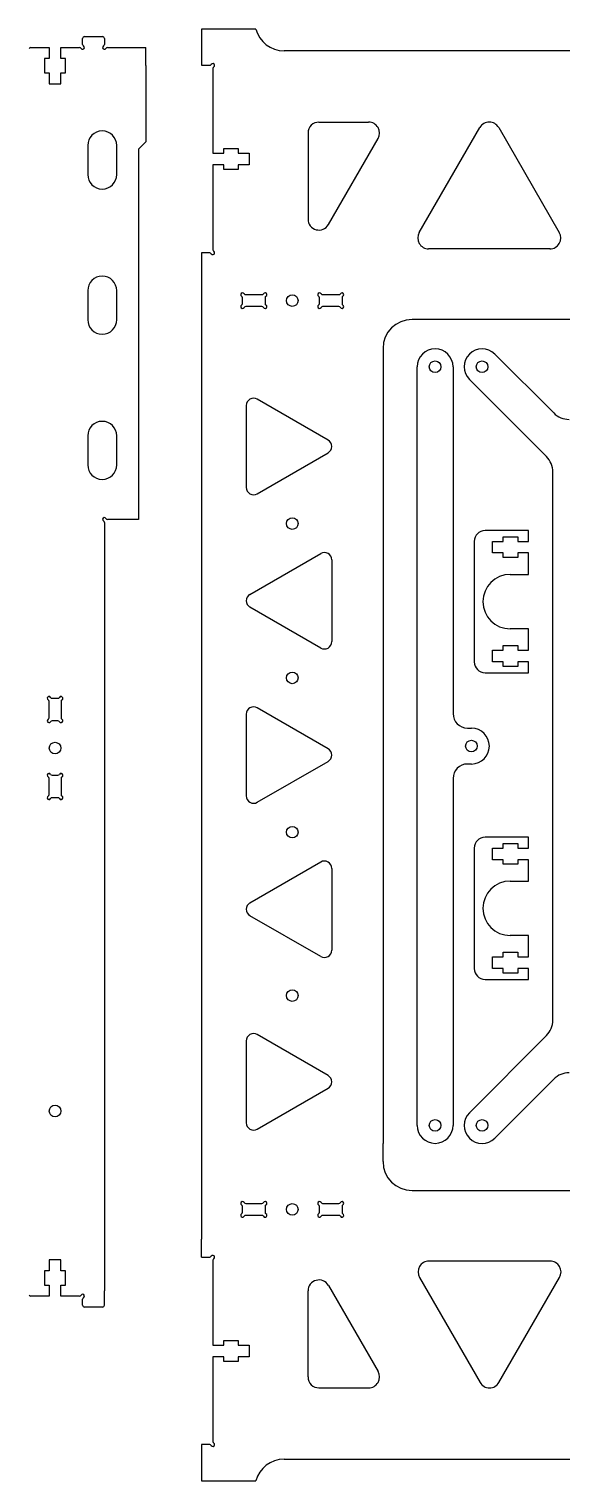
# Model space of a CAD drawing. Extents: x 213 to 1037, y 359 to 759.
# Drawn here: x 610 to 756.8, y 359.3 to 759.3 of the extents above; entities that cross this region are included whole.
import ezdxf

# ---------------------------------------------------------------- set-up
doc = ezdxf.new("R2010")
doc.units = 0
doc.header["$MEASUREMENT"] = 0
doc.layers.add('WHITE', color=7, linetype='Continuous')

# ---------------------------------------------------------------- blocks, each defined once
blk = doc.blocks.new('Varilla Mesa')
at = {"layer": 'WHITE', "linetype": 'Continuous'}
for p, q in [((-14.95, -104.5), (-14.95, 104.5)), ((-5.05, 104.5), (-5.05, 8.95)), ((-1.05, 4.95), (0, 4.95)), ((0, -4.95), (-1.05, -4.95)), ((-5.05, -8.95), (-5.05, -104.5))]:
    blk.add_line(p, q, dxfattribs=at)
for centre in [(-10, 104.5), (0, 0), (-10, -104.5)]:
    blk.add_circle(centre, 1.6, dxfattribs=at)
for centre, radius, start, end in [((-10, 104.5), 4.95, 0.0001, 179.9999), ((-1.05, 8.95), 4, 180, 270), ((0, 0), 4.95, 270.0001, 89.9999), ((-1.05, -8.95), 4, 90, 180), ((-10, -104.5), 4.95, 180.0001, 359.9999)]:
    blk.add_arc(centre, radius, start, end, dxfattribs=at)
blk = doc.blocks.new('A$C8085')
at = {"layer": 'WHITE', "linetype": 'Continuous'}
for p, q in [((0, 36.200012), (0, 3)), ((15.008746, 39.200012), (3, 39.200012)), ((5.008746, 33), (5.008746, 36.200012)), ((5.008746, 36.200012), (8.008746, 36.200012)), ((8.008746, 36.200012), (8.008746, 37.475006)), ((8.008746, 37.475006), (12.008774, 37.475006)), ((12.008774, 37.475006), (12.008774, 36.200012)), ((12.008774, 36.200012), (15.008746, 36.200012)), ((15.008746, 36.200012), (15.008746, 39.200012)), ((8.008746, 33), (5.008746, 33)), ((8.008746, 31.725006), (8.008746, 33)), ((15.008746, 33), (12.008774, 33)), ((12.008774, 33), (12.008774, 31.725006)), ((15.008746, 27.100006), (15.008746, 33)), ((12.008774, 31.725006), (8.008746, 31.725006)), ((9.909727, 27.100006), (15.008746, 27.100006)), ((15.008746, 12.100006), (9.909727, 12.100006)), ((15.008746, 6.200012), (15.008746, 12.100006)), ((5.008746, 3), (5.008746, 6.200012)), ((5.008746, 6.200012), (8.008746, 6.200012)), ((8.008746, 6.200012), (8.008746, 7.475006)), ((8.008746, 7.475006), (12.008774, 7.475006)), ((12.008774, 7.475006), (12.008774, 6.200012)), ((12.008774, 6.200012), (15.008746, 6.200012)), ((3, 0), (15.008746, 0)), ((8.008746, 3), (5.008746, 3)), ((8.008746, 1.725006), (8.008746, 3)), ((12.008774, 1.725006), (8.008746, 1.725006)), ((15.008746, 3), (12.008774, 3)), ((12.008774, 3), (12.008774, 1.725006)), ((15.008746, 0), (15.008746, 3))]:
    blk.add_line(p, q, dxfattribs=at)
for centre, radius, start, end in [((3, 36.200012), 3, 90, 180), ((9.909727, 19.600006), 7.5, 90, 270), ((3, 3), 3, 180, 270)]:
    blk.add_arc(centre, radius, start, end, dxfattribs=at)
blk = doc.blocks.new('A$C7980')
at = {"linetype": 'ByBlock'}
blk.add_blockref('A$C8085', (0, 0), dxfattribs=at)

msp = doc.modelspace()

# ---------------------------------------------------------------- linework, layer by layer
at = {"linetype": 'ByBlock'}
for p, q in [((642.13, 749.27), (642.13, 754.27)), ((689.83, 733.7), (703.53, 733.7)), ((686.83, 730.7), (686.83, 706.97)), ((657.49, 697.7), (657.49, 692.74)), ((707.49, 671.35), (707.49, 666.45)), ((707.49, 666.45), (707.49, 666.35)), ((707.49, 447.34), (707.49, 452.35)), ((657.49, 425.97), (657.49, 426)), ((657.49, 421.01), (657.49, 425.97)), ((657.49, 421), (657.49, 421.01)), ((630.73, 407.75), (630.73, 411.77)), ((686.83, 387.99), (686.83, 411.72)), ((689.83, 384.99), (703.53, 384.99))]:
    msp.add_line(p, q, dxfattribs=at)
for centre, start, end in [((689.83, 730.7), 90, 180), ((689.83, 706.97), 180, 330), ((689.83, 411.72), 30, 180), ((689.83, 387.99), 180, 270)]:
    msp.add_arc(centre, 3, start, end, dxfattribs=at)
at = {"layer": 'WHITE', "linetype": 'Continuous'}
for p, q in [((624.73, 755.13), (624.73, 756.77)), ((625.23, 757.27), (630.23, 757.27)), ((630.73, 756.77), (630.73, 755.13)), ((672.49, 759.35), (657.49, 759.35)), ((657.49, 759.35), (657.49, 749.35)), ((610.39, 754.27), (615.53, 754.27)), ((615.53, 754.27), (615.53, 751.27)), ((618.73, 751.27), (618.73, 754.27)), ((618.73, 754.27), (623.86, 754.27)), ((631.59, 754.27), (642.13, 754.27)), ((963.4, 753.35), (680.24, 753.35)), ((615.53, 751.27), (614.25, 751.27)), ((614.25, 751.27), (614.25, 747.27)), ((620, 751.27), (618.73, 751.27)), ((620, 747.27), (620, 751.27)), ((642.13, 749.27), (642.13, 728.27)), ((657.49, 749.35), (659.73, 749.35)), ((660.59, 748.48), (660.59, 725.12)), ((614.25, 747.27), (615.53, 747.27)), ((615.53, 747.27), (615.53, 744.27)), ((615.53, 744.27), (618.73, 744.27)), ((618.73, 744.27), (618.73, 747.27)), ((618.73, 747.27), (620, 747.27)), ((717.46, 703.28), (734.16, 732.2)), ((717.46, 703.28), (734.16, 732.2)), ((739.36, 732.2), (756.06, 703.28)), ((739.36, 732.2), (756.06, 703.28)), ((642.13, 728.27), (640.13, 726.27)), ((692.43, 705.47), (706.13, 729.2)), ((626.13, 727.27), (626.13, 719.27)), ((634.13, 719.27), (634.13, 727.27)), ((640.13, 726.27), (640.13, 624.27)), ((660.59, 725.12), (663.59, 725.12)), ((663.59, 725.12), (663.59, 726.4)), ((663.59, 726.4), (667.59, 726.4)), ((667.59, 726.4), (667.59, 725.12)), ((667.59, 725.12), (670.59, 725.12)), ((670.59, 725.12), (670.59, 721.92)), ((663.59, 721.92), (660.59, 721.92)), ((660.59, 721.92), (660.59, 698.56)), ((663.59, 720.65), (663.59, 721.92)), ((667.59, 720.65), (663.59, 720.65)), ((670.59, 721.92), (667.59, 721.92)), ((667.59, 721.92), (667.59, 720.65)), ((659.73, 697.7), (657.49, 697.7)), ((753.46, 698.78), (720.06, 698.78)), ((753.46, 698.78), (720.06, 698.78)), ((753.53, 698.78), (720.13, 698.78)), ((657.49, 692.7), (657.49, 426)), ((626.13, 687.27), (626.13, 679.27)), ((634.13, 679.27), (634.13, 687.27)), ((668.79, 683.74), (668.79, 685.31)), ((669.66, 686.17), (674.13, 686.17)), ((674.99, 685.31), (674.99, 683.74)), ((689.99, 683.74), (689.99, 685.31)), ((690.86, 686.17), (695.33, 686.17)), ((696.19, 685.31), (696.19, 683.74)), ((674.13, 682.87), (669.66, 682.87)), ((695.33, 682.87), (690.86, 682.87)), ((986.39, 679.35), (715.49, 679.35)), ((738.28, 669.81), (754.52, 653.57)), ((707.49, 666.35), (707.49, 452.35)), ((752.52, 641.57), (731.28, 662.81)), ((692.36, 646.1), (672.84, 657.37)), ((669.8, 655.62), (669.8, 633.07)), ((626.13, 647.27), (626.13, 639.27)), ((634.13, 639.27), (634.13, 647.27)), ((672.84, 631.32), (692.36, 642.59)), ((754.28, 486.3), (754.28, 637.33)), ((640.13, 624.27), (631.59, 624.27)), ((630.73, 623.4), (630.73, 411.77)), ((670.81, 603.6), (690.34, 614.87)), ((693.37, 613.12), (693.37, 590.57)), ((690.34, 588.82), (670.81, 600.09)), ((615.48, 569.63), (615.48, 574.1)), ((616.34, 574.97), (617.91, 574.97)), ((618.78, 574.1), (618.78, 569.63)), ((692.36, 561.09), (672.84, 572.37)), ((617.91, 568.77), (616.34, 568.77)), ((669.8, 570.61), (669.8, 548.07)), ((672.84, 546.31), (692.36, 557.58)), ((615.48, 548.43), (615.48, 552.9)), ((616.34, 553.77), (617.91, 553.77)), ((618.78, 552.9), (618.78, 548.43)), ((617.91, 547.57), (616.34, 547.57)), ((670.81, 518.59), (690.34, 529.87)), ((693.37, 528.11), (693.37, 505.57)), ((690.34, 503.81), (670.81, 515.08)), ((669.8, 480.57), (669.8, 458.02)), ((692.36, 471.05), (672.84, 482.32)), ((731.28, 460.81), (752.52, 482.06)), ((754.52, 470.06), (738.28, 453.81)), ((672.84, 456.26), (692.36, 467.54)), ((715.49, 439.35), (986.39, 439.35)), ((668.79, 433.39), (668.79, 434.96)), ((669.66, 435.82), (674.13, 435.82)), ((674.13, 432.52), (669.66, 432.52)), ((674.99, 434.96), (674.99, 433.39)), ((689.99, 433.39), (689.99, 434.96)), ((690.86, 435.82), (695.33, 435.82)), ((695.33, 432.52), (690.86, 432.52)), ((696.19, 434.96), (696.19, 433.39)), ((618.73, 420.27), (615.53, 420.27)), ((615.53, 420.27), (615.53, 417.27)), ((618.73, 417.27), (618.73, 420.27)), ((657.49, 421), (659.73, 421)), ((660.59, 420.13), (660.59, 396.77)), ((615.53, 417.27), (614.25, 417.27)), ((614.25, 417.27), (614.25, 413.27)), ((620, 417.27), (618.73, 417.27)), ((620, 413.27), (620, 417.27)), ((753.53, 419.92), (720.13, 419.92)), ((753.53, 419.92), (720.13, 419.92)), ((614.25, 413.27), (615.53, 413.27)), ((615.53, 413.27), (615.53, 410.27)), ((618.73, 410.27), (618.73, 413.27)), ((618.73, 413.27), (620, 413.27)), ((692.43, 413.22), (706.13, 389.49)), ((717.53, 415.42), (734.23, 386.49)), ((717.53, 415.42), (734.23, 386.49)), ((739.43, 386.49), (756.13, 415.42)), ((739.43, 386.49), (756.13, 415.42)), ((615.53, 410.27), (610.39, 410.27)), ((623.86, 410.27), (618.73, 410.27)), ((624.73, 407.77), (624.73, 409.4)), ((630.23, 407.27), (625.23, 407.27)), ((660.59, 396.77), (663.59, 396.77)), ((663.59, 396.77), (663.59, 398.05)), ((663.59, 398.05), (667.59, 398.05)), ((667.59, 398.05), (667.59, 396.77)), ((667.59, 396.77), (670.59, 396.77)), ((670.59, 396.77), (670.59, 393.57)), ((663.59, 393.57), (660.59, 393.57)), ((660.59, 393.57), (660.59, 370.21)), ((663.59, 392.3), (663.59, 393.57)), ((667.59, 392.3), (663.59, 392.3)), ((670.59, 393.57), (667.59, 393.57)), ((667.59, 393.57), (667.59, 392.3)), ((659.73, 369.35), (657.49, 369.35)), ((657.49, 369.35), (657.49, 359.35)), ((680.24, 365.35), (963.4, 365.35)), ((657.49, 359.35), (672.49, 359.35))]:
    msp.add_line(p, q, dxfattribs=at)
for centre in [(682.49, 684.52), (734.78, 666.31), (682.49, 623.1), (682.49, 580.59), (617.13, 561.27), (682.49, 538.09), (682.49, 538.09), (682.49, 538.09), (682.49, 493.07), (617.13, 461.27), (734.78, 457.31), (682.49, 434.17)]:
    msp.add_circle(centre, 1.6, dxfattribs=at)
for centre, radius, start, end in [((625.23, 756.77), 0.5, 90, 180), ((630.23, 756.77), 0.5, 0, 90), ((680.24, 761.35), 8, 194.4776, 270), ((610.39, 753.77), 0.5, 90, 149.9998), ((623.86, 753.77), 0.5, 30, 90), ((624.73, 754.27), 0.5, 210, 59.9998), ((625.23, 755.13), 0.5, 180, 239.9998), ((630.73, 754.27), 0.5, 120, 329.9998), ((630.23, 755.13), 0.5, 300, 0), ((631.59, 753.77), 0.5, 90, 149.9998), ((659.73, 749.85), 0.5, 270, 330), ((660.59, 749.35), 0.5, 300.0002, 150), ((661.09, 748.48), 0.5, 120.0002, 180), ((703.53, 730.7), 3, 330, 90), ((736.76, 730.7), 3, 30, 150), ((736.76, 730.7), 3, 30, 150), ((630.13, 727.27), 4, 0, 180), ((630.13, 719.27), 4, 180, 360), ((720.06, 701.78), 3, 150, 270), ((720.06, 701.78), 3, 150, 270), ((753.46, 701.78), 3, 270, 30), ((753.46, 701.78), 3, 270, 30), ((659.73, 697.2), 0.5, 30.0002, 90), ((660.59, 697.7), 0.5, 210.0002, 60), ((661.09, 698.56), 0.5, 180, 240), ((630.13, 687.27), 4, 0, 180), ((668.79, 686.17), 0.5, 30.0002, 240), ((668.29, 685.31), 0.5, 0, 60), ((669.66, 686.67), 0.5, 210.0002, 270), ((674.13, 686.67), 0.5, 270, 330), ((674.99, 686.17), 0.5, 300.0002, 150), ((675.49, 685.31), 0.5, 120.0002, 180), ((689.99, 686.17), 0.5, 30.0002, 240), ((689.49, 685.31), 0.5, 0, 60), ((690.86, 686.67), 0.5, 210.0002, 270), ((695.33, 686.67), 0.5, 270, 330), ((696.19, 686.17), 0.5, 300.0002, 150), ((696.69, 685.31), 0.5, 120.0002, 180), ((668.79, 682.87), 0.5, 120.0002, 330), ((668.29, 683.74), 0.5, 300.0002, 0), ((669.66, 682.37), 0.5, 90, 150), ((674.13, 682.37), 0.5, 30.0002, 90), ((674.99, 682.87), 0.5, 210.0002, 60), ((675.49, 683.74), 0.5, 180, 240), ((689.99, 682.87), 0.5, 120.0002, 330), ((689.49, 683.74), 0.5, 300.0002, 0), ((690.86, 682.37), 0.5, 90, 150), ((695.33, 682.37), 0.5, 30.0002, 90), ((696.19, 682.87), 0.5, 210.0002, 60), ((696.69, 683.74), 0.5, 180, 240), ((630.13, 679.27), 4, 180, 360), ((715.49, 671.35), 8, 90, 180), ((734.78, 666.31), 4.95, 45.0001, 224.9999), ((671.82, 655.62), 2.02, 60, 180), ((758.77, 657.81), 6, 225, 270), ((630.13, 647.27), 4, 0, 180), ((691.35, 644.35), 2.02, 300, 60), ((748.28, 637.33), 6, 0, 45), ((630.13, 639.27), 4, 180, 360), ((671.82, 633.07), 2.02, 180, 300), ((630.73, 624.27), 0.5, 30.0002, 240), ((631.59, 624.77), 0.5, 210.0002, 270), ((630.23, 623.4), 0.5, 0, 60), ((691.35, 613.12), 2.02, 0, 120), ((671.82, 601.85), 2.02, 120, 240), ((691.35, 590.57), 2.02, 240, 0), ((615.48, 574.97), 0.5, 30.0002, 240), ((614.98, 574.1), 0.5, 0, 60), ((616.34, 575.47), 0.5, 210.0002, 270), ((617.91, 575.47), 0.5, 270, 330), ((618.78, 574.97), 0.5, 300.0002, 150), ((619.28, 574.1), 0.5, 120.0002, 180), ((671.82, 570.61), 2.02, 60, 180), ((615.48, 568.77), 0.5, 120.0002, 330), ((614.98, 569.63), 0.5, 300.0002, 0), ((616.34, 568.27), 0.5, 90, 150), ((617.91, 568.27), 0.5, 30.0002, 90), ((618.78, 568.77), 0.5, 210.0002, 60), ((619.28, 569.63), 0.5, 180, 240), ((691.35, 559.34), 2.02, 300, 60), ((615.48, 553.77), 0.5, 30.0002, 240), ((614.98, 552.9), 0.5, 0, 60), ((616.34, 554.27), 0.5, 210.0002, 270), ((617.91, 554.27), 0.5, 270, 330), ((618.78, 553.77), 0.5, 300.0002, 150), ((619.28, 552.9), 0.5, 120.0002, 180), ((614.98, 548.43), 0.5, 300.0002, 0), ((619.28, 548.43), 0.5, 180, 240), ((671.82, 548.07), 2.02, 180, 300), ((615.48, 547.57), 0.5, 120.0002, 330), ((616.34, 547.07), 0.5, 90, 150), ((617.91, 547.07), 0.5, 30.0002, 90), ((618.78, 547.57), 0.5, 210.0002, 60), ((691.35, 528.11), 2.02, 0, 120), ((671.82, 516.84), 2.02, 120, 240), ((691.35, 505.57), 2.02, 240, 0), ((748.28, 486.3), 6, 315, 360), ((671.82, 480.57), 2.02, 60, 180), ((691.35, 469.29), 2.02, 300, 60), ((758.77, 465.81), 6, 90, 135), ((734.78, 457.31), 4.95, 135.0001, 314.9999), ((671.82, 458.02), 2.02, 180, 300), ((715.49, 447.35), 8, 180, 270), ((668.79, 435.82), 0.5, 30.0002, 240), ((669.66, 436.32), 0.5, 210.0002, 270), ((674.13, 436.32), 0.5, 270, 330), ((674.99, 435.82), 0.5, 300.0002, 150), ((689.99, 435.82), 0.5, 30.0002, 240), ((690.86, 436.32), 0.5, 210.0002, 270), ((695.33, 436.32), 0.5, 270, 330), ((696.19, 435.82), 0.5, 300.0002, 150), ((668.79, 432.52), 0.5, 120.0002, 330), ((668.29, 434.96), 0.5, 0, 60), ((668.29, 433.39), 0.5, 300.0002, 0), ((669.66, 432.02), 0.5, 90, 150), ((674.13, 432.02), 0.5, 30.0002, 90), ((674.99, 432.52), 0.5, 210.0002, 60), ((675.49, 434.96), 0.5, 120.0002, 180), ((675.49, 433.39), 0.5, 180, 240), ((689.99, 432.52), 0.5, 120.0002, 330), ((689.49, 434.96), 0.5, 0, 60), ((689.49, 433.39), 0.5, 300.0002, 0), ((690.86, 432.02), 0.5, 90, 150), ((695.33, 432.02), 0.5, 30.0002, 90), ((696.19, 432.52), 0.5, 210.0002, 60), ((696.69, 434.96), 0.5, 120.0002, 180), ((696.69, 433.39), 0.5, 180, 240), ((659.73, 421.5), 0.5, 270, 330), ((660.59, 421), 0.5, 300.0002, 150), ((661.09, 420.13), 0.5, 120.0002, 180), ((720.13, 416.92), 3, 90, 210), ((720.13, 416.92), 3, 90, 210), ((753.53, 416.92), 3, 330, 90), ((753.53, 416.92), 3, 330, 90), ((610.39, 410.77), 0.5, 210.0002, 270), ((623.86, 410.77), 0.5, 270, 330), ((624.73, 410.27), 0.5, 300.0002, 150), ((625.23, 409.4), 0.5, 120.0002, 180), ((625.23, 407.77), 0.5, 180, 270), ((630.23, 407.77), 0.5, 270, 0), ((703.53, 387.99), 3, 270, 30), ((736.83, 387.99), 3, 210, 330), ((736.83, 387.99), 3, 210, 330), ((659.73, 368.85), 0.5, 30.0002, 90), ((660.59, 369.35), 0.5, 210.0002, 60), ((661.09, 370.21), 0.5, 180, 240), ((680.24, 357.35), 8, 90, 165.5224)]:
    msp.add_arc(centre, radius, start, end, dxfattribs=at)

# ---------------------------------------------------------------- block references
at = {"linetype": 'ByBlock'}
for name, p in [('Varilla Mesa', (731.84, 561.81)), ('A$C7980', (732.61, 582)), ('A$C7980', (732.61, 497.51))]:
    msp.add_blockref(name, p, dxfattribs=at)

doc.saveas('drawing.dxf')
